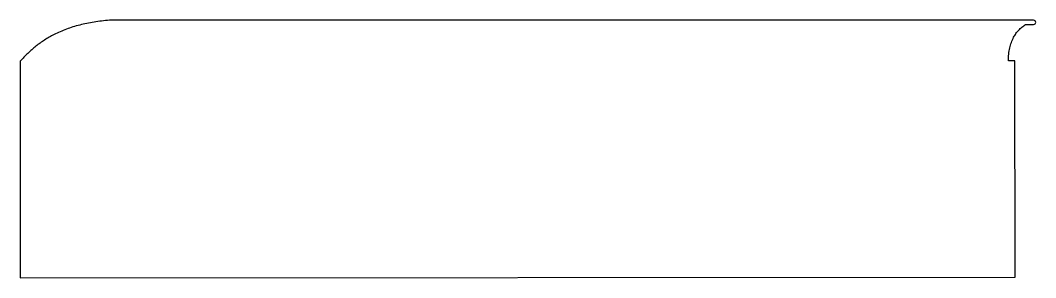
# Model space of a CAD drawing. Extents: x 28 to 66.6, y 8.2 to 18.
import ezdxf

# ---------------------------------------------------------------- set-up
doc = ezdxf.new("R2010")
doc.units = 0
doc.layers.get('0').update_dxf_attribs({"linetype": 'CONTINUOUS'})

msp = doc.modelspace()

# ---------------------------------------------------------------- linework, layer by layer
for p, q in [((66.505, 17.957), (31.4, 17.957)), ((66.2, 17.8), (66.505, 17.8)), ((28.017, 16.4), (28.017, 8.184)), ((65.797, 16.42), (65.548, 16.42)), ((65.8, 8.2), (65.797, 16.42)), ((28.017, 8.184), (65.8, 8.2))]:
    msp.add_line(p, q)
msp.add_arc((66.505, 17.879), 0.0787, -90, 90)
for points in [[(31.4, 17.957), (29.2, 17.8), (28.017, 16.4)], [(65.548, 16.42), (65.548, 17.377), (66.2, 17.8)]]:
    msp.add_open_spline(points, degree=2)

doc.saveas('drawing.dxf')
